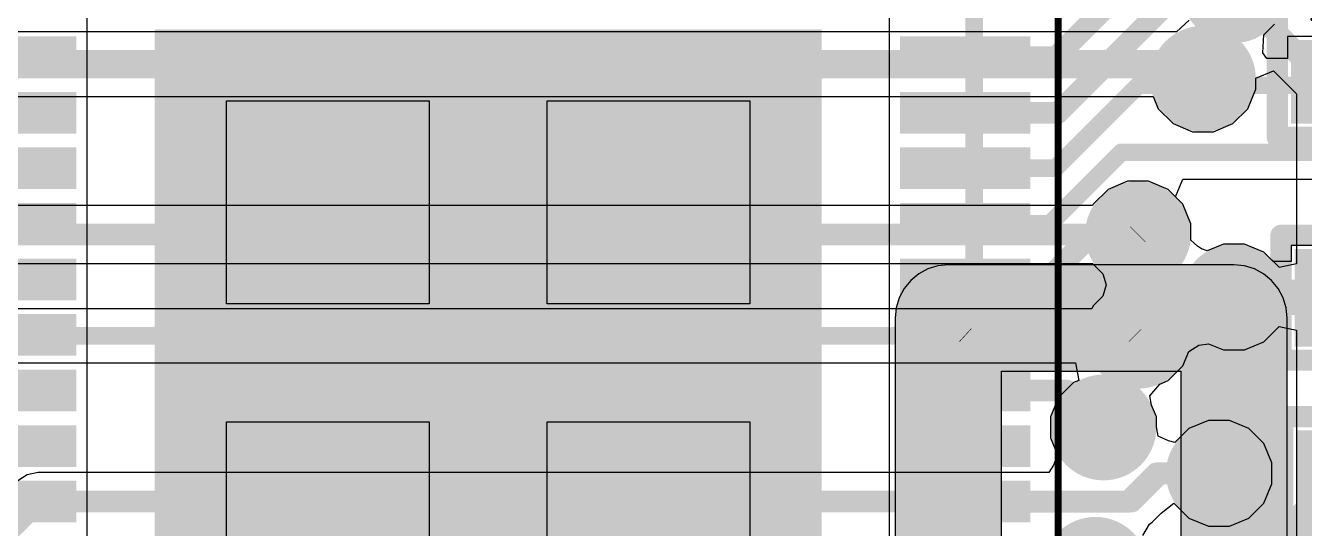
# Model space of a CAD drawing. Header units: inches. Extents: x -0.16 to 1.47, y -0.24 to 2.31.
# Drawn here: x 0.5454 to 0.908, y 1.6234 to 1.7659 of the extents above; entities that cross this region are included whole.
import ezdxf

# ---------------------------------------------------------------- set-up
doc = ezdxf.new("R2010")
doc.units = ezdxf.units.IN
doc.header["$MEASUREMENT"] = 0
for name, color, linetype in [('Bottom Layer', 5, 'Continuous'), ('Bottom Solder', 6, 'Continuous'), ('GND', 76, 'Continuous'), ('Mechanical 13', 56, 'Continuous'), ('Mechanical 15', 56, 'Continuous'), ('POWER', 16, 'Continuous'), ('Top Layer', 1, 'Continuous'), ('Top Overlay', 2, 'Continuous'), ('Top Paste', 8, 'Continuous'), ('Top Solder', 216, 'Continuous'), ('Via Holes', 16, 'Continuous')]:
    doc.layers.add(name, color=color, linetype=linetype)

# ---------------------------------------------------------------- blocks, each defined once
blk = doc.blocks.new('R_0402_L_2')
at = {"layer": 'Top Layer'}
for points in [[(-0.02461, 0.00984), (-0.00886, 0.00984), (-0.00886, -0.00984), (-0.02461, -0.00984)], [(0.00886, 0.00984), (0.02461, 0.00984), (0.02461, -0.00984), (0.00886, -0.00984)]]:
    blk.add_hatch(color=1, dxfattribs=at).paths.add_polyline_path(points)
at = {"layer": 'Top Paste'}
for points in [[(-0.02461, 0.00984), (-0.00886, 0.00984), (-0.00886, -0.00984), (-0.02461, -0.00984)], [(0.00886, 0.00984), (0.02461, 0.00984), (0.02461, -0.00984), (0.00886, -0.00984)]]:
    blk.add_hatch(color=8, dxfattribs=at).paths.add_polyline_path(points)
at = {"layer": 'Top Solder'}
for points in [[(-0.02861, 0.01384), (-0.00486, 0.01384), (-0.00486, -0.01384), (-0.02861, -0.01384)], [(0.00486, 0.01384), (0.02861, 0.01384), (0.02861, -0.01384), (0.00486, -0.01384)]]:
    blk.add_hatch(color=216, dxfattribs=at).paths.add_polyline_path(points)
at = {"layer": 'Mechanical 15'}
for points in [[(-0.00098, -0.00787, 0.001, 0.001, 0), (-0.00098, 0.00788, 0.001, 0.001, 0)], [(0.00689, 0, 0.001, 0.001, 0), (-0.00886, 0, 0.001, 0.001, 0)]]:
    blk.add_lwpolyline(points, format="xyseb", dxfattribs=at)
for points in [[(-0.00123, 0.00788, 0.0005, 0.0005, 1), (-0.00073, 0.00788, 0.0005, 0.0005, 1)], [(0.00402, 0, 0.001, 0.001, 1), (-0.00598, 0, 0.001, 0.001, 1)], [(-0.00911, 0, 0.0005, 0.0005, 1), (-0.0086, 0, 0.0005, 0.0005, 1)], [(-0.00623, 0, 0.0005, 0.0005, 1), (-0.00573, 0, 0.0005, 0.0005, 1)], [(0.00377, 0, 0.0005, 0.0005, 1), (0.00427, 0, 0.0005, 0.0005, 1)], [(0.00664, 0, 0.0005, 0.0005, 1), (0.00714, 0, 0.0005, 0.0005, 1)], [(-0.00123, -0.00787, 0.0005, 0.0005, 1), (-0.00073, -0.00787, 0.0005, 0.0005, 1)]]:
    blk.add_lwpolyline(points, format="xyseb", close=True, dxfattribs=at)
at = {"layer": 'Top Overlay'}
for points in [[(0.03248, 0.01772, 0.006, 0.006, 0), (-0.03248, 0.01772, 0.006, 0.006, 0)], [(-0.03248, -0.01772, 0.006, 0.006, 0), (-0.03248, 0.01772, 0.006, 0.006, 0)], [(0.03248, -0.01772, 0.006, 0.006, 0), (0.03248, 0.01772, 0.006, 0.006, 0)], [(0.03248, -0.01772, 0.006, 0.006, 0), (-0.03248, -0.01772, 0.006, 0.006, 0)]]:
    blk.add_lwpolyline(points, format="xyseb", dxfattribs=at)
for points in [[(-0.03398, 0.01772, 0.003, 0.003, 1), (-0.03098, 0.01772, 0.003, 0.003, 1)], [(-0.03398, 0.01772, 0.003, 0.003, 1), (-0.03098, 0.01772, 0.003, 0.003, 1)], [(0.03098, 0.01772, 0.003, 0.003, 1), (0.03398, 0.01772, 0.003, 0.003, 1)], [(0.03098, 0.01772, 0.003, 0.003, 1), (0.03398, 0.01772, 0.003, 0.003, 1)], [(-0.03398, -0.01772, 0.003, 0.003, 1), (-0.03098, -0.01772, 0.003, 0.003, 1)], [(-0.03398, -0.01772, 0.003, 0.003, 1), (-0.03098, -0.01772, 0.003, 0.003, 1)], [(0.03098, -0.01772, 0.003, 0.003, 1), (0.03398, -0.01772, 0.003, 0.003, 1)], [(0.03098, -0.01772, 0.003, 0.003, 1), (0.03398, -0.01772, 0.003, 0.003, 1)]]:
    blk.add_lwpolyline(points, format="xyseb", close=True, dxfattribs=at)
blk = doc.blocks.new('QFN40P700X700X90_57N_12')
at = {"layer": 'Top Layer'}
for points in [[(-0.09055, 0.09055), (0.09055, 0.09055), (0.09055, -0.09055), (-0.09055, -0.09055)], [(-0.15177, 0.04331), (-0.1187, 0.04331), (-0.1187, 0.03543), (-0.15177, 0.03543)], [(0.1187, 0.04331), (0.15177, 0.04331), (0.15177, 0.03543), (0.1187, 0.03543)], [(-0.15177, 0.02756), (-0.1187, 0.02756), (-0.1187, 0.01969), (-0.15177, 0.01969)], [(0.1187, 0.02756), (0.15177, 0.02756), (0.15177, 0.01969), (0.1187, 0.01969)], [(-0.15177, 0.01181), (-0.1187, 0.01181), (-0.1187, 0.00394), (-0.15177, 0.00394)], [(0.1187, 0.01181), (0.15177, 0.01181), (0.15177, 0.00394), (0.1187, 0.00394)], [(-0.15177, -0.00394), (-0.1187, -0.00394), (-0.1187, -0.01181), (-0.15177, -0.01181)], [(0.1187, -0.00394), (0.15177, -0.00394), (0.15177, -0.01181), (0.1187, -0.01181)], [(-0.15177, -0.01969), (-0.1187, -0.01969), (-0.1187, -0.02756), (-0.15177, -0.02756)], [(0.1187, -0.01969), (0.15177, -0.01969), (0.15177, -0.02756), (0.1187, -0.02756)], [(-0.15177, -0.03543), (-0.1187, -0.03543), (-0.1187, -0.04331), (-0.15177, -0.04331)], [(0.1187, -0.03543), (0.15177, -0.03543), (0.15177, -0.04331), (0.1187, -0.04331)], [(-0.15177, -0.05118), (-0.1187, -0.05118), (-0.1187, -0.05906), (-0.15177, -0.05906)], [(0.1187, -0.05118), (0.15177, -0.05118), (0.15177, -0.05906), (0.1187, -0.05906)], [(-0.15177, -0.06693), (-0.1187, -0.06693), (-0.1187, -0.0748), (-0.15177, -0.0748)], [(0.1187, -0.06693), (0.15177, -0.06693), (0.15177, -0.0748), (0.1187, -0.0748)], [(-0.15177, -0.08268), (-0.1187, -0.08268), (-0.1187, -0.09055), (-0.15177, -0.09055)], [(0.1187, -0.08268), (0.15177, -0.08268), (0.15177, -0.09055), (0.1187, -0.09055)]]:
    blk.add_hatch(color=1, dxfattribs=at).paths.add_polyline_path(points)
at = {"layer": 'Top Paste'}
for points in [[(-0.15177, 0.04331), (-0.1187, 0.04331), (-0.1187, 0.03543), (-0.15177, 0.03543)], [(0.1187, 0.04331), (0.15177, 0.04331), (0.15177, 0.03543), (0.1187, 0.03543)], [(-0.15177, 0.02756), (-0.1187, 0.02756), (-0.1187, 0.01969), (-0.15177, 0.01969)], [(0.1187, 0.02756), (0.15177, 0.02756), (0.15177, 0.01969), (0.1187, 0.01969)], [(-0.15177, 0.01181), (-0.1187, 0.01181), (-0.1187, 0.00394), (-0.15177, 0.00394)], [(0.1187, 0.01181), (0.15177, 0.01181), (0.15177, 0.00394), (0.1187, 0.00394)], [(-0.15177, -0.00394), (-0.1187, -0.00394), (-0.1187, -0.01181), (-0.15177, -0.01181)], [(0.1187, -0.00394), (0.15177, -0.00394), (0.15177, -0.01181), (0.1187, -0.01181)], [(-0.15177, -0.01969), (-0.1187, -0.01969), (-0.1187, -0.02756), (-0.15177, -0.02756)], [(0.1187, -0.01969), (0.15177, -0.01969), (0.15177, -0.02756), (0.1187, -0.02756)], [(-0.15177, -0.03543), (-0.1187, -0.03543), (-0.1187, -0.04331), (-0.15177, -0.04331)], [(0.1187, -0.03543), (0.15177, -0.03543), (0.15177, -0.04331), (0.1187, -0.04331)], [(-0.15177, -0.05118), (-0.1187, -0.05118), (-0.1187, -0.05906), (-0.15177, -0.05906)], [(0.1187, -0.05118), (0.15177, -0.05118), (0.15177, -0.05906), (0.1187, -0.05906)], [(-0.15177, -0.06693), (-0.1187, -0.06693), (-0.1187, -0.0748), (-0.15177, -0.0748)], [(0.1187, -0.06693), (0.15177, -0.06693), (0.15177, -0.0748), (0.1187, -0.0748)], [(-0.15177, -0.08268), (-0.1187, -0.08268), (-0.1187, -0.09055), (-0.15177, -0.09055)], [(0.1187, -0.08268), (0.15177, -0.08268), (0.15177, -0.09055), (0.1187, -0.09055)]]:
    blk.add_hatch(color=8, dxfattribs=at).paths.add_polyline_path(points)
at = {"layer": 'Top Solder'}
for points in [[(-0.09455, 0.09455), (0.09455, 0.09455), (0.09455, -0.09455), (-0.09455, -0.09455)], [(-0.15374, 0.04528), (-0.11673, 0.04528), (-0.11673, 0.03346), (-0.15374, 0.03346)], [(0.11673, 0.04528), (0.15374, 0.04528), (0.15374, 0.03346), (0.11673, 0.03346)], [(-0.15374, 0.02953), (-0.11673, 0.02953), (-0.11673, 0.01772), (-0.15374, 0.01772)], [(0.11673, 0.02953), (0.15374, 0.02953), (0.15374, 0.01772), (0.11673, 0.01772)], [(-0.15374, 0.01378), (-0.11673, 0.01378), (-0.11673, 0.00197), (-0.15374, 0.00197)], [(0.11673, 0.01378), (0.15374, 0.01378), (0.15374, 0.00197), (0.11673, 0.00197)], [(-0.15374, -0.00197), (-0.11673, -0.00197), (-0.11673, -0.01378), (-0.15374, -0.01378)], [(0.11673, -0.00197), (0.15374, -0.00197), (0.15374, -0.01378), (0.11673, -0.01378)], [(-0.15374, -0.01772), (-0.11673, -0.01772), (-0.11673, -0.02953), (-0.15374, -0.02953)], [(0.11673, -0.01772), (0.15374, -0.01772), (0.15374, -0.02953), (0.11673, -0.02953)], [(-0.15374, -0.03346), (-0.11673, -0.03346), (-0.11673, -0.04528), (-0.15374, -0.04528)], [(0.11673, -0.03346), (0.15374, -0.03346), (0.15374, -0.04528), (0.11673, -0.04528)], [(-0.15374, -0.04921), (-0.11673, -0.04921), (-0.11673, -0.06102), (-0.15374, -0.06102)], [(0.11673, -0.04921), (0.15374, -0.04921), (0.15374, -0.06102), (0.11673, -0.06102)], [(-0.15374, -0.06496), (-0.11673, -0.06496), (-0.11673, -0.07677), (-0.15374, -0.07677)], [(0.11673, -0.06496), (0.15374, -0.06496), (0.15374, -0.07677), (0.11673, -0.07677)], [(-0.15374, -0.08071), (-0.11673, -0.08071), (-0.11673, -0.09252), (-0.15374, -0.09252)], [(0.11673, -0.08071), (0.15374, -0.08071), (0.15374, -0.09252), (0.11673, -0.09252)]]:
    blk.add_hatch(color=216, dxfattribs=at).paths.add_polyline_path(points)
at = {"layer": 'Mechanical 13'}
blk.add_lwpolyline([(-0.1378, 0.1378, 0.005, 0.005, 0), (-0.1378, -0.1378, 0.005, 0.005, 0)], format="xyseb", dxfattribs=at)
at = {"layer": 'Mechanical 15'}
blk.add_lwpolyline([(-0.16161, 0.16161, 0.00197, 0.00197, 0), (-0.16161, -0.16161, 0.00197, 0.00197, 0)], format="xyseb", dxfattribs=at)
at = {"layer": 'Top Paste'}
for p, q in [((-0.07421, 0.01673), (-0.07421, 0.07421)), ((-0.01673, 0.07421), (-0.01673, 0.01673)), ((0.01673, 0.01673), (0.01673, 0.07421)), ((0.07421, 0.07421), (0.07421, 0.01673)), ((-0.01673, 0.01673), (-0.07421, 0.01673)), ((0.07421, 0.01673), (0.01673, 0.01673)), ((-0.07421, -0.07421), (-0.07421, -0.01673)), ((-0.07421, -0.01673), (-0.01673, -0.01673)), ((-0.01673, -0.01673), (-0.01673, -0.07421)), ((0.01673, -0.07421), (0.01673, -0.01673)), ((0.01673, -0.01673), (0.07421, -0.01673)), ((0.07421, -0.01673), (0.07421, -0.07421)), ((-0.01673, -0.07421), (-0.07421, -0.07421)), ((0.07421, -0.07421), (0.01673, -0.07421))]:
    blk.add_line(p, q, dxfattribs=at)
blk = doc.blocks.new('C_0402_L_49')
at = {"layer": 'Top Layer'}
for points in [[(-0.02559, 0.00984), (-0.00984, 0.00984), (-0.00984, -0.00984), (-0.02559, -0.00984)], [(0.00984, 0.00984), (0.02559, 0.00984), (0.02559, -0.00985), (0.00984, -0.00985)]]:
    blk.add_hatch(color=1, dxfattribs=at).paths.add_polyline_path(points)
at = {"layer": 'Top Paste'}
for points in [[(-0.02559, 0.00984), (-0.00984, 0.00984), (-0.00984, -0.00984), (-0.02559, -0.00984)], [(0.00984, 0.00984), (0.02559, 0.00984), (0.02559, -0.00985), (0.00984, -0.00985)]]:
    blk.add_hatch(color=8, dxfattribs=at).paths.add_polyline_path(points)
at = {"layer": 'Top Solder'}
for points in [[(-0.02959, 0.01384), (-0.00584, 0.01384), (-0.00584, -0.01384), (-0.02959, -0.01384)], [(0.00584, 0.01384), (0.02959, 0.01384), (0.02959, -0.01385), (0.00584, -0.01385)]]:
    blk.add_hatch(color=216, dxfattribs=at).paths.add_polyline_path(points)
at = {"layer": 'Mechanical 15'}
for points in [[(0, -0.00787, 0.001, 0.001, 0), (0, 0.00787, 0.001, 0.001, 0)], [(-0.00787, 0, 0.001, 0.001, 0), (0.00787, 0, 0.001, 0.001, 0)]]:
    blk.add_lwpolyline(points, format="xyseb", dxfattribs=at)
for points in [[(-0.00025, 0.00787, 0.0005, 0.0005, 1), (0.00025, 0.00787, 0.0005, 0.0005, 1)], [(0.005, 0, 0.001, 0.001, 1), (-0.005, 0, 0.001, 0.001, 1)], [(-0.00812, 0, 0.0005, 0.0005, 1), (-0.00762, 0, 0.0005, 0.0005, 1)], [(-0.00525, 0, 0.0005, 0.0005, 1), (-0.00475, 0, 0.0005, 0.0005, 1)], [(0.00475, 0, 0.0005, 0.0005, 1), (0.00525, 0, 0.0005, 0.0005, 1)], [(0.00762, 0, 0.0005, 0.0005, 1), (0.00812, 0, 0.0005, 0.0005, 1)], [(-0.00025, -0.00787, 0.0005, 0.0005, 1), (0.00025, -0.00787, 0.0005, 0.0005, 1)]]:
    blk.add_lwpolyline(points, format="xyseb", close=True, dxfattribs=at)
at = {"layer": 'Top Overlay'}
for points in [[(-0.03346, 0.01771, 0.006, 0.006, 0), (-0.01, 0.01771, 0.006, 0.006, 0)], [(-0.03346, -0.01771, 0.006, 0.006, 0), (-0.03346, 0.01771, 0.006, 0.006, 0)], [(0.01, 0.01771, 0.006, 0.006, 0), (0.03346, 0.01771, 0.006, 0.006, 0)], [(0.03346, -0.01772, 0.006, 0.006, 0), (0.03346, 0.01771, 0.006, 0.006, 0)], [(0, -0.006, 0.006, 0.006, 0), (0, 0.006, 0.006, 0.006, 0)], [(-0.03346, -0.01771, 0.006, 0.006, 0), (-0.01, -0.01771, 0.006, 0.006, 0)], [(-0.03346, -0.01771, 0.006, 0.006, 0), (-0.03345, -0.01772, 0.006, 0.006, 0)], [(0.01, -0.01771, 0.006, 0.006, 0), (0.03346, -0.01771, 0.006, 0.006, 0)]]:
    blk.add_lwpolyline(points, format="xyseb", dxfattribs=at)
for points in [[(-0.03496, 0.01771, 0.003, 0.003, 1), (-0.03196, 0.01771, 0.003, 0.003, 1)], [(-0.03496, 0.01771, 0.003, 0.003, 1), (-0.03196, 0.01771, 0.003, 0.003, 1)], [(-0.0115, 0.01771, 0.003, 0.003, 1), (-0.0085, 0.01771, 0.003, 0.003, 1)], [(0.0085, 0.01771, 0.003, 0.003, 1), (0.0115, 0.01771, 0.003, 0.003, 1)], [(0.03196, 0.01771, 0.003, 0.003, 1), (0.03496, 0.01771, 0.003, 0.003, 1)], [(0.03196, 0.01771, 0.003, 0.003, 1), (0.03496, 0.01771, 0.003, 0.003, 1)], [(-0.0015, 0.006, 0.003, 0.003, 1), (0.0015, 0.006, 0.003, 0.003, 1)], [(-0.0015, -0.006, 0.003, 0.003, 1), (0.0015, -0.006, 0.003, 0.003, 1)], [(-0.03496, -0.01771, 0.003, 0.003, 1), (-0.03196, -0.01771, 0.003, 0.003, 1)], [(-0.03496, -0.01771, 0.003, 0.003, 1), (-0.03196, -0.01771, 0.003, 0.003, 1)], [(-0.03496, -0.01771, 0.003, 0.003, 1), (-0.03196, -0.01771, 0.003, 0.003, 1)], [(-0.03495, -0.01772, 0.003, 0.003, 1), (-0.03195, -0.01772, 0.003, 0.003, 1)], [(-0.0115, -0.01771, 0.003, 0.003, 1), (-0.0085, -0.01771, 0.003, 0.003, 1)], [(0.0085, -0.01771, 0.003, 0.003, 1), (0.0115, -0.01771, 0.003, 0.003, 1)], [(0.03196, -0.01771, 0.003, 0.003, 1), (0.03496, -0.01771, 0.003, 0.003, 1)], [(0.03196, -0.01772, 0.003, 0.003, 1), (0.03496, -0.01772, 0.003, 0.003, 1)]]:
    blk.add_lwpolyline(points, format="xyseb", close=True, dxfattribs=at)
blk = doc.blocks.new('C_0402_L_50')
at = {"layer": 'Top Layer'}
for points in [[(-0.02559, 0.00984), (-0.00984, 0.00984), (-0.00984, -0.00984), (-0.02559, -0.00984)], [(0.00984, 0.00984), (0.02559, 0.00984), (0.02559, -0.00985), (0.00984, -0.00985)]]:
    blk.add_hatch(color=1, dxfattribs=at).paths.add_polyline_path(points)
at = {"layer": 'Top Paste'}
for points in [[(-0.02559, 0.00984), (-0.00984, 0.00984), (-0.00984, -0.00984), (-0.02559, -0.00984)], [(0.00984, 0.00984), (0.02559, 0.00984), (0.02559, -0.00985), (0.00984, -0.00985)]]:
    blk.add_hatch(color=8, dxfattribs=at).paths.add_polyline_path(points)
at = {"layer": 'Top Solder'}
for points in [[(-0.02959, 0.01384), (-0.00584, 0.01384), (-0.00584, -0.01384), (-0.02959, -0.01384)], [(0.00584, 0.01384), (0.02959, 0.01384), (0.02959, -0.01385), (0.00584, -0.01385)]]:
    blk.add_hatch(color=216, dxfattribs=at).paths.add_polyline_path(points)
at = {"layer": 'Mechanical 15'}
for points in [[(0, -0.00787, 0.001, 0.001, 0), (0, 0.00787, 0.001, 0.001, 0)], [(-0.00787, 0, 0.001, 0.001, 0), (0.00787, 0, 0.001, 0.001, 0)]]:
    blk.add_lwpolyline(points, format="xyseb", dxfattribs=at)
for points in [[(-0.00025, 0.00787, 0.0005, 0.0005, 1), (0.00025, 0.00787, 0.0005, 0.0005, 1)], [(0.005, 0, 0.001, 0.001, 1), (-0.005, 0, 0.001, 0.001, 1)], [(-0.00812, 0, 0.0005, 0.0005, 1), (-0.00762, 0, 0.0005, 0.0005, 1)], [(-0.00525, 0, 0.0005, 0.0005, 1), (-0.00475, 0, 0.0005, 0.0005, 1)], [(0.00475, 0, 0.0005, 0.0005, 1), (0.00525, 0, 0.0005, 0.0005, 1)], [(0.00762, 0, 0.0005, 0.0005, 1), (0.00812, 0, 0.0005, 0.0005, 1)], [(-0.00025, -0.00787, 0.0005, 0.0005, 1), (0.00025, -0.00787, 0.0005, 0.0005, 1)]]:
    blk.add_lwpolyline(points, format="xyseb", close=True, dxfattribs=at)
at = {"layer": 'Top Overlay'}
for points in [[(-0.03346, 0.01771, 0.006, 0.006, 0), (-0.01, 0.01771, 0.006, 0.006, 0)], [(-0.03346, -0.01771, 0.006, 0.006, 0), (-0.03346, 0.01771, 0.006, 0.006, 0)], [(0.01, 0.01771, 0.006, 0.006, 0), (0.03346, 0.01771, 0.006, 0.006, 0)], [(0.03346, -0.01772, 0.006, 0.006, 0), (0.03346, 0.01771, 0.006, 0.006, 0)], [(0, -0.006, 0.006, 0.006, 0), (0, 0.006, 0.006, 0.006, 0)], [(-0.03346, -0.01771, 0.006, 0.006, 0), (-0.01, -0.01771, 0.006, 0.006, 0)], [(-0.03346, -0.01771, 0.006, 0.006, 0), (-0.03345, -0.01772, 0.006, 0.006, 0)], [(0.01, -0.01771, 0.006, 0.006, 0), (0.03346, -0.01771, 0.006, 0.006, 0)]]:
    blk.add_lwpolyline(points, format="xyseb", dxfattribs=at)
for points in [[(-0.03496, 0.01771, 0.003, 0.003, 1), (-0.03196, 0.01771, 0.003, 0.003, 1)], [(-0.03496, 0.01771, 0.003, 0.003, 1), (-0.03196, 0.01771, 0.003, 0.003, 1)], [(-0.0115, 0.01771, 0.003, 0.003, 1), (-0.0085, 0.01771, 0.003, 0.003, 1)], [(0.0085, 0.01771, 0.003, 0.003, 1), (0.0115, 0.01771, 0.003, 0.003, 1)], [(0.03196, 0.01771, 0.003, 0.003, 1), (0.03496, 0.01771, 0.003, 0.003, 1)], [(0.03196, 0.01771, 0.003, 0.003, 1), (0.03496, 0.01771, 0.003, 0.003, 1)], [(-0.0015, 0.006, 0.003, 0.003, 1), (0.0015, 0.006, 0.003, 0.003, 1)], [(-0.0015, -0.006, 0.003, 0.003, 1), (0.0015, -0.006, 0.003, 0.003, 1)], [(-0.03496, -0.01771, 0.003, 0.003, 1), (-0.03196, -0.01771, 0.003, 0.003, 1)], [(-0.03496, -0.01771, 0.003, 0.003, 1), (-0.03196, -0.01771, 0.003, 0.003, 1)], [(-0.03496, -0.01771, 0.003, 0.003, 1), (-0.03196, -0.01771, 0.003, 0.003, 1)], [(-0.03495, -0.01772, 0.003, 0.003, 1), (-0.03195, -0.01772, 0.003, 0.003, 1)], [(-0.0115, -0.01771, 0.003, 0.003, 1), (-0.0085, -0.01771, 0.003, 0.003, 1)], [(0.0085, -0.01771, 0.003, 0.003, 1), (0.0115, -0.01771, 0.003, 0.003, 1)], [(0.03196, -0.01771, 0.003, 0.003, 1), (0.03496, -0.01771, 0.003, 0.003, 1)], [(0.03196, -0.01772, 0.003, 0.003, 1), (0.03496, -0.01772, 0.003, 0.003, 1)]]:
    blk.add_lwpolyline(points, format="xyseb", close=True, dxfattribs=at)

msp = doc.modelspace()

# ---------------------------------------------------------------- hatches: boundary and pattern name
at = {"layer": 'Bottom Layer'}
h = msp.add_hatch(color=5, dxfattribs=at)
edge = h.paths.add_edge_path()
edge.add_arc((0.8792, 1.75086), 0.01, 0, 360)
h = msp.add_hatch(color=5, dxfattribs=at)
edge = h.paths.add_edge_path()
edge.add_arc((0.604, 1.736), 0.01, 0, 360)
h = msp.add_hatch(color=5, dxfattribs=at)
edge = h.paths.add_edge_path()
edge.add_arc((0.676, 1.736), 0.01, 0, 360)
h = msp.add_hatch(color=5, dxfattribs=at)
edge = h.paths.add_edge_path()
edge.add_arc((0.747, 1.736), 0.01, 0, 360)
h = msp.add_hatch(color=5, dxfattribs=at)
edge = h.paths.add_edge_path()
edge.add_arc((0.86079, 1.70678), 0.01, 0, 360)
h = msp.add_hatch(color=5, dxfattribs=at)
edge = h.paths.add_edge_path()
edge.add_arc((0.888, 1.689), 0.01, 0, 360)
h = msp.add_hatch(color=5, dxfattribs=at)
edge = h.paths.add_edge_path()
edge.add_arc((0.86079, 1.678), 0.01, 0, 360)
h = msp.add_hatch(color=5, dxfattribs=at)
edge = h.paths.add_edge_path()
edge.add_arc((0.604, 1.659), 0.01, 0, 360)
h = msp.add_hatch(color=5, dxfattribs=at)
edge = h.paths.add_edge_path()
edge.add_arc((0.676, 1.659), 0.01, 0, 360)
h = msp.add_hatch(color=5, dxfattribs=at)
edge = h.paths.add_edge_path()
edge.add_arc((0.747, 1.659), 0.01, 0, 360)
h = msp.add_hatch(color=5, dxfattribs=at)
edge = h.paths.add_edge_path()
edge.add_arc((0.851, 1.652), 0.01, 0, 360)
h = msp.add_hatch(color=5, dxfattribs=at)
edge = h.paths.add_edge_path()
edge.add_arc((0.88371, 1.639), 0.01, 0, 360)
at = {"layer": 'Bottom Solder'}
h = msp.add_hatch(color=6, dxfattribs=at)
edge = h.paths.add_edge_path()
edge.add_arc((0.888, 1.776), 0.014, 0, 360)
h = msp.add_hatch(color=6, dxfattribs=at)
edge = h.paths.add_edge_path()
edge.add_arc((0.8792, 1.75086), 0.014, 0, 360)
h = msp.add_hatch(color=6, dxfattribs=at)
edge = h.paths.add_edge_path()
edge.add_arc((0.604, 1.736), 0.014, 0, 360)
h = msp.add_hatch(color=6, dxfattribs=at)
edge = h.paths.add_edge_path()
edge.add_arc((0.676, 1.736), 0.014, 0, 360)
h = msp.add_hatch(color=6, dxfattribs=at)
edge = h.paths.add_edge_path()
edge.add_arc((0.747, 1.736), 0.014, 0, 360)
h = msp.add_hatch(color=6, dxfattribs=at)
edge = h.paths.add_edge_path()
edge.add_arc((0.86079, 1.70678), 0.014, 0, 360)
h = msp.add_hatch(color=6, dxfattribs=at)
edge = h.paths.add_edge_path()
edge.add_arc((0.888, 1.689), 0.014, 0, 360)
h = msp.add_hatch(color=6, dxfattribs=at)
edge = h.paths.add_edge_path()
edge.add_arc((0.86079, 1.678), 0.014, 0, 360)
h = msp.add_hatch(color=6, dxfattribs=at)
edge = h.paths.add_edge_path()
edge.add_arc((0.604, 1.659), 0.014, 0, 360)
h = msp.add_hatch(color=6, dxfattribs=at)
edge = h.paths.add_edge_path()
edge.add_arc((0.676, 1.659), 0.014, 0, 360)
h = msp.add_hatch(color=6, dxfattribs=at)
edge = h.paths.add_edge_path()
edge.add_arc((0.747, 1.659), 0.014, 0, 360)
h = msp.add_hatch(color=6, dxfattribs=at)
edge = h.paths.add_edge_path()
edge.add_arc((0.851, 1.652), 0.014, 0, 360)
h = msp.add_hatch(color=6, dxfattribs=at)
edge = h.paths.add_edge_path()
edge.add_arc((0.88371, 1.639), 0.014, 0, 360)
h = msp.add_hatch(color=6, dxfattribs=at)
edge = h.paths.add_edge_path()
edge.add_arc((0.84871, 1.61164), 0.014, 0, 360)
at = {"layer": 'GND'}
h = msp.add_hatch(color=76, dxfattribs=at)
edge = h.paths.add_edge_path()
edge.add_arc((0.888, 1.776), 0.015, 0, 360)
h = msp.add_hatch(color=76, dxfattribs=at)
edge = h.paths.add_edge_path()
edge.add_arc((0.8792, 1.75086), 0.015, 0, 360)
h = msp.add_hatch(color=76, dxfattribs=at)
edge = h.paths.add_edge_path()
edge.add_arc((0.86079, 1.70678), 0.015, 0, 360)
h = msp.add_hatch(color=76, dxfattribs=at)
edge = h.paths.add_edge_path()
edge.add_arc((0.888, 1.689), 0.015, 0, 360)
h = msp.add_hatch(color=76, dxfattribs=at)
edge = h.paths.add_edge_path()
edge.add_arc((0.86079, 1.678), 0.015, 0, 360)
h = msp.add_hatch(color=76, dxfattribs=at)
edge = h.paths.add_edge_path()
edge.add_arc((0.851, 1.652), 0.015, 0, 360)
h = msp.add_hatch(color=76, dxfattribs=at)
edge = h.paths.add_edge_path()
edge.add_arc((0.88371, 1.639), 0.015, 0, 360)
h = msp.add_hatch(color=76, dxfattribs=at)
edge = h.paths.add_edge_path()
edge.add_arc((0.84871, 1.61164), 0.015, 0, 360)
at = {"layer": 'POWER'}
h = msp.add_hatch(color=16, dxfattribs=at)
edge = h.paths.add_edge_path()
edge.add_arc((0.888, 1.776), 0.015, 0, 360)
h = msp.add_hatch(color=16, dxfattribs=at)
edge = h.paths.add_edge_path()
edge.add_arc((0.8792, 1.75086), 0.015, 0, 360)
h = msp.add_hatch(color=16, dxfattribs=at)
edge = h.paths.add_edge_path()
edge.add_arc((0.604, 1.736), 0.015, 0, 360)
h = msp.add_hatch(color=16, dxfattribs=at)
edge = h.paths.add_edge_path()
edge.add_arc((0.676, 1.736), 0.015, 0, 360)
h = msp.add_hatch(color=16, dxfattribs=at)
edge = h.paths.add_edge_path()
edge.add_arc((0.747, 1.736), 0.015, 0, 360)
h = msp.add_hatch(color=16, dxfattribs=at)
edge = h.paths.add_edge_path()
edge.add_arc((0.86079, 1.70678), 0.015, 0, 360)
h = msp.add_hatch(color=16, dxfattribs=at)
edge = h.paths.add_edge_path()
edge.add_arc((0.888, 1.689), 0.015, 0, 360)
h = msp.add_hatch(color=16, dxfattribs=at)
edge = h.paths.add_edge_path()
edge.add_arc((0.86079, 1.678), 0.015, 0, 360)
h = msp.add_hatch(color=16, dxfattribs=at)
edge = h.paths.add_edge_path()
edge.add_arc((0.604, 1.659), 0.015, 0, 360)
h = msp.add_hatch(color=16, dxfattribs=at)
edge = h.paths.add_edge_path()
edge.add_arc((0.676, 1.659), 0.015, 0, 360)
h = msp.add_hatch(color=16, dxfattribs=at)
edge = h.paths.add_edge_path()
edge.add_arc((0.747, 1.659), 0.015, 0, 360)
h = msp.add_hatch(color=16, dxfattribs=at)
edge = h.paths.add_edge_path()
edge.add_arc((0.88371, 1.639), 0.015, 0, 360)
h = msp.add_hatch(color=16, dxfattribs=at)
edge = h.paths.add_edge_path()
edge.add_arc((0.84871, 1.61164), 0.015, 0, 360)
at = {"layer": 'Top Layer'}
h = msp.add_hatch(color=1, dxfattribs=at)
edge = h.paths.add_edge_path()
edge.add_arc((0.8792, 1.75086), 0.01, 0, 360)
h = msp.add_hatch(color=1, dxfattribs=at)
edge = h.paths.add_edge_path()
edge.add_arc((0.604, 1.736), 0.01, 0, 360)
h = msp.add_hatch(color=1, dxfattribs=at)
edge = h.paths.add_edge_path()
edge.add_arc((0.676, 1.736), 0.01, 0, 360)
h = msp.add_hatch(color=1, dxfattribs=at)
edge = h.paths.add_edge_path()
edge.add_arc((0.747, 1.736), 0.01, 0, 360)
h = msp.add_hatch(color=1, dxfattribs=at)
edge = h.paths.add_edge_path()
edge.add_arc((0.86079, 1.70678), 0.01, 0, 360)
h = msp.add_hatch(color=1, dxfattribs=at)
edge = h.paths.add_edge_path()
edge.add_arc((0.888, 1.689), 0.01, 0, 360)
h = msp.add_hatch(color=1, dxfattribs=at)
edge = h.paths.add_edge_path()
edge.add_arc((0.86079, 1.678), 0.01, 0, 360)
h = msp.add_hatch(color=1, dxfattribs=at)
edge = h.paths.add_edge_path()
edge.add_arc((0.604, 1.659), 0.01, 0, 360)
h = msp.add_hatch(color=1, dxfattribs=at)
edge = h.paths.add_edge_path()
edge.add_arc((0.676, 1.659), 0.01, 0, 360)
h = msp.add_hatch(color=1, dxfattribs=at)
edge = h.paths.add_edge_path()
edge.add_arc((0.747, 1.659), 0.01, 0, 360)
h = msp.add_hatch(color=1, dxfattribs=at)
edge = h.paths.add_edge_path()
edge.add_arc((0.851, 1.652), 0.01, 0, 360)
h = msp.add_hatch(color=1, dxfattribs=at)
edge = h.paths.add_edge_path()
edge.add_arc((0.88371, 1.639), 0.01, 0, 360)
at = {"layer": 'Top Solder'}
h = msp.add_hatch(color=216, dxfattribs=at)
edge = h.paths.add_edge_path()
edge.add_arc((0.888, 1.776), 0.014, 0, 360)
h = msp.add_hatch(color=216, dxfattribs=at)
edge = h.paths.add_edge_path()
edge.add_arc((0.8792, 1.75086), 0.014, 0, 360)
h = msp.add_hatch(color=216, dxfattribs=at)
edge = h.paths.add_edge_path()
edge.add_arc((0.604, 1.736), 0.014, 0, 360)
h = msp.add_hatch(color=216, dxfattribs=at)
edge = h.paths.add_edge_path()
edge.add_arc((0.676, 1.736), 0.014, 0, 360)
h = msp.add_hatch(color=216, dxfattribs=at)
edge = h.paths.add_edge_path()
edge.add_arc((0.747, 1.736), 0.014, 0, 360)
h = msp.add_hatch(color=216, dxfattribs=at)
edge = h.paths.add_edge_path()
edge.add_arc((0.86079, 1.70678), 0.014, 0, 360)
h = msp.add_hatch(color=216, dxfattribs=at)
edge = h.paths.add_edge_path()
edge.add_arc((0.888, 1.689), 0.014, 0, 360)
h = msp.add_hatch(color=216, dxfattribs=at)
edge = h.paths.add_edge_path()
edge.add_arc((0.86079, 1.678), 0.014, 0, 360)
h = msp.add_hatch(color=216, dxfattribs=at)
edge = h.paths.add_edge_path()
edge.add_arc((0.604, 1.659), 0.014, 0, 360)
h = msp.add_hatch(color=216, dxfattribs=at)
edge = h.paths.add_edge_path()
edge.add_arc((0.676, 1.659), 0.014, 0, 360)
h = msp.add_hatch(color=216, dxfattribs=at)
edge = h.paths.add_edge_path()
edge.add_arc((0.747, 1.659), 0.014, 0, 360)
h = msp.add_hatch(color=216, dxfattribs=at)
edge = h.paths.add_edge_path()
edge.add_arc((0.851, 1.652), 0.014, 0, 360)
h = msp.add_hatch(color=216, dxfattribs=at)
edge = h.paths.add_edge_path()
edge.add_arc((0.88371, 1.639), 0.014, 0, 360)
h = msp.add_hatch(color=216, dxfattribs=at)
edge = h.paths.add_edge_path()
edge.add_arc((0.84871, 1.61164), 0.014, 0, 360)
at = {"layer": 'Via Holes'}
h = msp.add_hatch(color=7, dxfattribs=at)
edge = h.paths.add_edge_path()
edge.add_arc((0.8792, 1.75086), 0.005, 0, 360)
h = msp.add_hatch(color=7, dxfattribs=at)
edge = h.paths.add_edge_path()
edge.add_arc((0.604, 1.736), 0.005, 0, 360)
h = msp.add_hatch(color=7, dxfattribs=at)
edge = h.paths.add_edge_path()
edge.add_arc((0.676, 1.736), 0.005, 0, 360)
h = msp.add_hatch(color=7, dxfattribs=at)
edge = h.paths.add_edge_path()
edge.add_arc((0.747, 1.736), 0.005, 0, 360)
h = msp.add_hatch(color=7, dxfattribs=at)
edge = h.paths.add_edge_path()
edge.add_arc((0.86079, 1.70678), 0.005, 0, 360)
h = msp.add_hatch(color=7, dxfattribs=at)
edge = h.paths.add_edge_path()
edge.add_arc((0.888, 1.689), 0.005, 0, 360)
h = msp.add_hatch(color=7, dxfattribs=at)
edge = h.paths.add_edge_path()
edge.add_arc((0.86079, 1.678), 0.005, 0, 360)
h = msp.add_hatch(color=7, dxfattribs=at)
edge = h.paths.add_edge_path()
edge.add_arc((0.604, 1.659), 0.005, 0, 360)
h = msp.add_hatch(color=7, dxfattribs=at)
edge = h.paths.add_edge_path()
edge.add_arc((0.676, 1.659), 0.005, 0, 360)
h = msp.add_hatch(color=7, dxfattribs=at)
edge = h.paths.add_edge_path()
edge.add_arc((0.747, 1.659), 0.005, 0, 360)
h = msp.add_hatch(color=7, dxfattribs=at)
edge = h.paths.add_edge_path()
edge.add_arc((0.851, 1.652), 0.005, 0, 360)
h = msp.add_hatch(color=7, dxfattribs=at)
edge = h.paths.add_edge_path()
edge.add_arc((0.88371, 1.639), 0.005, 0, 360)

# ---------------------------------------------------------------- linework, layer by layer
at = {"layer": 'Bottom Layer'}
for p, q in [((0.87528, 1.7675), (0.87166, 1.76418)), ((0.87166, 1.76418), (0.37, 1.76418)), ((0.8942, 1.75107), (0.8992, 1.75315)), ((0.8992, 1.75315), (0.90576, 1.74659)), ((0.89192, 1.74236), (0.8942, 1.74787)), ((0.8942, 1.74787), (0.8942, 1.75107)), ((0.3738, 1.74582), (0.86505, 1.74582)), ((0.86505, 1.74582), (0.86649, 1.74236)), ((0.90576, 1.74659), (0.90576, 1.69838)), ((0.86649, 1.74236), (0.87071, 1.73814)), ((0.8877, 1.73814), (0.89192, 1.74236)), ((0.87071, 1.73814), (0.87622, 1.73586)), ((0.88219, 1.73586), (0.8877, 1.73814)), ((0.87622, 1.73586), (0.88219, 1.73586)), ((0.85229, 1.7195), (0.84807, 1.71528)), ((0.85781, 1.72178), (0.85229, 1.7195)), ((0.86377, 1.72178), (0.85781, 1.72178)), ((0.86929, 1.7195), (0.86377, 1.72178)), ((0.87351, 1.71528), (0.86929, 1.7195)), ((0.84793, 1.71494), (0.36574, 1.71494)), ((0.84807, 1.71528), (0.84793, 1.71494)), ((0.87579, 1.70976), (0.87351, 1.71528)), ((0.87579, 1.70507), (0.87579, 1.70976)), ((0.87766, 1.70338), (0.87579, 1.70507)), ((0.87878, 1.70269), (0.87766, 1.70338)), ((0.88041, 1.70209), (0.87878, 1.70269)), ((0.88502, 1.704), (0.88041, 1.70209)), ((0.89098, 1.704), (0.88502, 1.704)), ((0.8965, 1.70172), (0.89098, 1.704)), ((0.90072, 1.6975), (0.8965, 1.70172)), ((0.36915, 1.69846), (0.848, 1.69846)), ((0.848, 1.69846), (0.84807, 1.69828)), ((0.84807, 1.69828), (0.85083, 1.69552)), ((0.90076, 1.69739), (0.90072, 1.6975)), ((0.90576, 1.69838), (0.90076, 1.69739)), ((0.85083, 1.69552), (0.85178, 1.69239)), ((0.85178, 1.69239), (0.85083, 1.68926)), ((0.84807, 1.6865), (0.84772, 1.68565)), ((0.85083, 1.68926), (0.84807, 1.6865)), ((0.84772, 1.68565), (0.36287, 1.68565)), ((0.8965, 1.67628), (0.90072, 1.6805)), ((0.90072, 1.6805), (0.90076, 1.68061)), ((0.90076, 1.68061), (0.90576, 1.67962)), ((0.90576, 1.67962), (0.90576, 1.59962)), ((0.87518, 1.67354), (0.87802, 1.67534)), ((0.87802, 1.67534), (0.88079, 1.67575)), ((0.88079, 1.67575), (0.88502, 1.674)), ((0.89098, 1.674), (0.8965, 1.67628)), ((0.87351, 1.6695), (0.87518, 1.67354)), ((0.88502, 1.674), (0.89098, 1.674)), ((0.35517, 1.67035), (0.84305, 1.67035)), ((0.84305, 1.67035), (0.84404, 1.66535)), ((0.86929, 1.66528), (0.87351, 1.6695)), ((0.8425, 1.66472), (0.83828, 1.6605)), ((0.84404, 1.66535), (0.8425, 1.66472)), ((0.86413, 1.66099), (0.86696, 1.66432)), ((0.86696, 1.66432), (0.86929, 1.66528)), ((0.86461, 1.65835), (0.86413, 1.66099)), ((0.83828, 1.6605), (0.836, 1.65498)), ((0.866, 1.65498), (0.86461, 1.65835)), ((0.836, 1.65498), (0.836, 1.64902)), ((0.866, 1.65214), (0.866, 1.65498)), ((0.88073, 1.654), (0.87521, 1.65172)), ((0.88669, 1.654), (0.88073, 1.654)), ((0.89221, 1.65172), (0.88669, 1.654)), ((0.86653, 1.64956), (0.866, 1.65214)), ((0.87521, 1.65172), (0.87119, 1.6477)), ((0.89643, 1.6475), (0.89221, 1.65172)), ((0.836, 1.64902), (0.83798, 1.64424)), ((0.86946, 1.64821), (0.86653, 1.64956)), ((0.87119, 1.6477), (0.86946, 1.64821)), ((0.89871, 1.64198), (0.89643, 1.6475)), ((0.83798, 1.64424), (0.83681, 1.64127)), ((0.549, 1.63924), (0.54585, 1.63861)), ((0.83548, 1.63924), (0.549, 1.63924)), ((0.549, 1.63924), (0.549, 1.63924)), ((0.83681, 1.64127), (0.83548, 1.63924)), ((0.89871, 1.63602), (0.89871, 1.64198)), ((0.54585, 1.63861), (0.54317, 1.63683)), ((0.89643, 1.6305), (0.89871, 1.63602)), ((0.86731, 1.62766), (0.87099, 1.6305)), ((0.87099, 1.6305), (0.87521, 1.62628)), ((0.89221, 1.62628), (0.89643, 1.6305)), ((0.86214, 1.62137), (0.864, 1.62463)), ((0.864, 1.62463), (0.86483, 1.62517)), ((0.86483, 1.62517), (0.86731, 1.62766)), ((0.87521, 1.62628), (0.88073, 1.624)), ((0.88669, 1.624), (0.89221, 1.62628)), ((0.88073, 1.624), (0.88669, 1.624))]:
    msp.add_line(p, q, dxfattribs=at)
for points in [[(0.888, 1.776, 0.00616, 0.00616, 0), (0.914, 1.75, 0.00616, 0.00616, 0)], [(0.37, 1.755, 0.008, 0.008, 0), (0.87181, 1.755, 0.008, 0.008, 0)], [(0.87181, 1.755, 0.008, 0.008, 0), (0.87596, 1.75086, 0.008, 0.008, 0)], [(0.87596, 1.75086, 0.008, 0.008, 0), (0.8792, 1.75086, 0.008, 0.008, 0)], [(0.36574, 1.7067, 0.00616, 0.00616, 0), (0.86071, 1.7067, 0.00616, 0.00616, 0)], [(0.86071, 1.7067, 0.00616, 0.00616, 0), (0.86079, 1.70678, 0.00616, 0.00616, 0)], [(0.352, 1.678, 0.005, 0.005, 0), (0.86079, 1.678, 0.005, 0.005, 0)], [(0.859, 1.631, 0.00616, 0.00616, 0), (0.867, 1.639, 0.00616, 0.00616, 0)], [(0.867, 1.639, 0.00616, 0.00616, 0), (0.88371, 1.639, 0.00616, 0.00616, 0)], [(0.51304, 1.59504, 0.00616, 0.00616, 0), (0.549, 1.631, 0.00616, 0.00616, 0)], [(0.549, 1.631, 0.00616, 0.00616, 0), (0.859, 1.631, 0.00616, 0.00616, 0)]]:
    msp.add_lwpolyline(points, format="xyseb", dxfattribs=at)
for points in [[(0.86981, 1.755, 0.004, 0.004, 1), (0.87381, 1.755, 0.004, 0.004, 1)], [(0.86981, 1.755, 0.004, 0.004, 1), (0.87381, 1.755, 0.004, 0.004, 1)], [(0.87396, 1.75086, 0.004, 0.004, 1), (0.87796, 1.75086, 0.004, 0.004, 1)], [(0.87396, 1.75086, 0.004, 0.004, 1), (0.87796, 1.75086, 0.004, 0.004, 1)], [(0.8772, 1.75086, 0.004, 0.004, 1), (0.8812, 1.75086, 0.004, 0.004, 1)], [(0.85917, 1.7067, 0.00308, 0.00308, 1), (0.86225, 1.7067, 0.00308, 0.00308, 1)], [(0.85917, 1.7067, 0.00308, 0.00308, 1), (0.86225, 1.7067, 0.00308, 0.00308, 1)], [(0.85925, 1.70678, 0.00308, 0.00308, 1), (0.86233, 1.70678, 0.00308, 0.00308, 1)], [(0.85954, 1.678, 0.0025, 0.0025, 1), (0.86204, 1.678, 0.0025, 0.0025, 1)], [(0.86546, 1.639, 0.00308, 0.00308, 1), (0.86854, 1.639, 0.00308, 0.00308, 1)], [(0.86546, 1.639, 0.00308, 0.00308, 1), (0.86854, 1.639, 0.00308, 0.00308, 1)], [(0.88217, 1.639, 0.00308, 0.00308, 1), (0.88525, 1.639, 0.00308, 0.00308, 1)], [(0.54746, 1.631, 0.00308, 0.00308, 1), (0.55054, 1.631, 0.00308, 0.00308, 1)], [(0.54746, 1.631, 0.00308, 0.00308, 1), (0.55054, 1.631, 0.00308, 0.00308, 1)], [(0.85746, 1.631, 0.00308, 0.00308, 1), (0.86054, 1.631, 0.00308, 0.00308, 1)], [(0.85746, 1.631, 0.00308, 0.00308, 1), (0.86054, 1.631, 0.00308, 0.00308, 1)]]:
    msp.add_lwpolyline(points, format="xyseb", close=True, dxfattribs=at)
at = {"layer": 'POWER'}
for p, q in [((0.80123, 1.69693), (0.79863, 1.69553)), ((0.80406, 1.69778), (0.80123, 1.69693)), ((0.807, 1.69807), (0.80406, 1.69778)), ((0.888, 1.69807), (0.807, 1.69807)), ((0.89094, 1.69778), (0.888, 1.69807)), ((0.89377, 1.69693), (0.89094, 1.69778)), ((0.89637, 1.69553), (0.89377, 1.69693)), ((0.79634, 1.69366), (0.79447, 1.69137)), ((0.79863, 1.69553), (0.79634, 1.69366)), ((0.89866, 1.69366), (0.89637, 1.69553)), ((0.90053, 1.69137), (0.89866, 1.69366)), ((0.79447, 1.69137), (0.79307, 1.68877)), ((0.90193, 1.68877), (0.90053, 1.69137)), ((0.79222, 1.68594), (0.79193, 1.683)), ((0.79307, 1.68877), (0.79222, 1.68594)), ((0.90278, 1.68594), (0.90193, 1.68877)), ((0.90307, 1.683), (0.90278, 1.68594)), ((0.79193, 1.683), (0.79193, 1.491)), ((0.90307, 1.491), (0.90307, 1.683)), ((0.82207, 1.491), (0.82207, 1.66793)), ((0.82207, 1.66793), (0.87293, 1.66793)), ((0.87293, 1.66793), (0.87293, 1.491))]:
    msp.add_line(p, q, dxfattribs=at)
for points in [[(0.807, 1.491, 0.03, 0.03, 0), (0.807, 1.683, 0.03, 0.03, 0)], [(0.807, 1.683, 0.03, 0.03, 0), (0.888, 1.683, 0.03, 0.03, 0)], [(0.888, 1.491, 0.03, 0.03, 0), (0.888, 1.683, 0.03, 0.03, 0)]]:
    msp.add_lwpolyline(points, format="xyseb", dxfattribs=at)
for points in [[(0.7995, 1.683, 0.015, 0.015, 1), (0.8145, 1.683, 0.015, 0.015, 1)], [(0.7995, 1.683, 0.015, 0.015, 1), (0.8145, 1.683, 0.015, 0.015, 1)], [(0.8805, 1.683, 0.015, 0.015, 1), (0.8955, 1.683, 0.015, 0.015, 1)], [(0.8805, 1.683, 0.015, 0.015, 1), (0.8955, 1.683, 0.015, 0.015, 1)]]:
    msp.add_lwpolyline(points, format="xyseb", close=True, dxfattribs=at)
at = {"layer": 'Top Layer'}
for p, q in [((0.56284, 1.73229), (0.56284, 1.78005)), ((0.79024, 1.77722), (0.79024, 1.74803)), ((0.8965, 1.76328), (0.89951, 1.7663)), ((0.89619, 1.75824), (0.8965, 1.76328)), ((0.93284, 1.76287), (0.90316, 1.76287)), ((0.90316, 1.76287), (0.90316, 1.75665)), ((0.89733, 1.75665), (0.89619, 1.75824)), ((0.90316, 1.75665), (0.89733, 1.75665)), ((0.79024, 1.74803), (0.79024, 1.70079)), ((0.56284, 1.68504), (0.56284, 1.73229)), ((0.87143, 1.71735), (0.8735, 1.72235)), ((0.8735, 1.72235), (0.94716, 1.72235)), ((0.87351, 1.71528), (0.87143, 1.71735)), ((0.87579, 1.70976), (0.87351, 1.71528)), ((0.87579, 1.70507), (0.87579, 1.70976)), ((0.87766, 1.70338), (0.87579, 1.70507)), ((0.79024, 1.70079), (0.79024, 1.65355)), ((0.87878, 1.70269), (0.87766, 1.70338)), ((0.88041, 1.70209), (0.87878, 1.70269)), ((0.88502, 1.704), (0.88041, 1.70209)), ((0.89098, 1.704), (0.88502, 1.704)), ((0.8965, 1.70172), (0.89098, 1.704)), ((0.89913, 1.69909), (0.8965, 1.70172)), ((0.92995, 1.70362), (0.9042, 1.70362)), ((0.9042, 1.70362), (0.9042, 1.69909)), ((0.9042, 1.69909), (0.89913, 1.69909)), ((0.56284, 1.6378), (0.56284, 1.68504)), ((0.79024, 1.65355), (0.79024, 1.6063)), ((0.56284, 1.59055), (0.56284, 1.6378))]:
    msp.add_line(p, q, dxfattribs=at)
for points in [[(0.83756, 1.75697, 0.00616, 0.00616, 0), (0.86335, 1.78277, 0.00616, 0.00616, 0)], [(0.83816, 1.74122, 0.00616, 0.00616, 0), (0.87293, 1.776, 0.00616, 0.00616, 0)], [(0.81178, 1.75697, 0.00616, 0.00616, 0), (0.83756, 1.75697, 0.00616, 0.00616, 0)], [(0.83737, 1.72547, 0.005, 0.005, 0), (0.8609, 1.749, 0.005, 0.005, 0)], [(0.8609, 1.749, 0.005, 0.005, 0), (0.92552, 1.749, 0.005, 0.005, 0)], [(0.81178, 1.74122, 0.00616, 0.00616, 0), (0.83816, 1.74122, 0.00616, 0.00616, 0)], [(0.83576, 1.70973, 0.005, 0.005, 0), (0.85604, 1.73, 0.005, 0.005, 0)], [(0.85604, 1.73, 0.005, 0.005, 0), (0.995, 1.73, 0.005, 0.005, 0)], [(0.81178, 1.72547, 0.005, 0.005, 0), (0.83737, 1.72547, 0.005, 0.005, 0)], [(0.81178, 1.70973, 0.005, 0.005, 0), (0.83576, 1.70973, 0.005, 0.005, 0)], [(0.83498, 1.69398, 0.00616, 0.00616, 0), (0.84684, 1.70584, 0.00616, 0.00616, 0)], [(0.84684, 1.70584, 0.00616, 0.00616, 0), (0.85985, 1.70584, 0.00616, 0.00616, 0)], [(0.85985, 1.70584, 0.00616, 0.00616, 0), (0.86079, 1.70678, 0.00616, 0.00616, 0)], [(0.81178, 1.69398, 0.00616, 0.00616, 0), (0.83498, 1.69398, 0.00616, 0.00616, 0)], [(0.888, 1.689, 0.01, 0.01, 0), (0.88811, 1.68889, 0.01, 0.01, 0)], [(0.88811, 1.68889, 0.01, 0.01, 0), (0.91696, 1.68889, 0.01, 0.01, 0)], [(0.81178, 1.67823, 0.005, 0.005, 0), (0.8119, 1.67812, 0.005, 0.005, 0)], [(0.8119, 1.67812, 0.005, 0.005, 0), (0.85988, 1.67812, 0.005, 0.005, 0)], [(0.85988, 1.67812, 0.005, 0.005, 0), (0.86, 1.678, 0.005, 0.005, 0)], [(0.81178, 1.66248, 0.00616, 0.00616, 0), (0.84052, 1.66248, 0.00616, 0.00616, 0)], [(0.84052, 1.66248, 0.00616, 0.00616, 0), (0.851, 1.652, 0.00616, 0.00616, 0)], [(0.85788, 1.63088, 0.00616, 0.00616, 0), (0.866, 1.639, 0.00616, 0.00616, 0)], [(0.866, 1.639, 0.00616, 0.00616, 0), (0.88371, 1.639, 0.00616, 0.00616, 0)], [(0.89382, 1.61164, 0.01, 0.01, 0), (0.91755, 1.63537, 0.01, 0.01, 0)], [(0.81178, 1.63099, 0.00616, 0.00616, 0), (0.81188, 1.63088, 0.00616, 0.00616, 0)], [(0.81188, 1.63088, 0.00616, 0.00616, 0), (0.85788, 1.63088, 0.00616, 0.00616, 0)]]:
    msp.add_lwpolyline(points, format="xyseb", dxfattribs=at)
for points in [[(0.81024, 1.75697, 0.00308, 0.00308, 1), (0.81332, 1.75697, 0.00308, 0.00308, 1)], [(0.83602, 1.75697, 0.00308, 0.00308, 1), (0.8391, 1.75697, 0.00308, 0.00308, 1)], [(0.83602, 1.75697, 0.00308, 0.00308, 1), (0.8391, 1.75697, 0.00308, 0.00308, 1)], [(0.85965, 1.749, 0.0025, 0.0025, 1), (0.86215, 1.749, 0.0025, 0.0025, 1)], [(0.85965, 1.749, 0.0025, 0.0025, 1), (0.86215, 1.749, 0.0025, 0.0025, 1)], [(0.81024, 1.74122, 0.00308, 0.00308, 1), (0.81332, 1.74122, 0.00308, 0.00308, 1)], [(0.83662, 1.74122, 0.00308, 0.00308, 1), (0.8397, 1.74122, 0.00308, 0.00308, 1)], [(0.83662, 1.74122, 0.00308, 0.00308, 1), (0.8397, 1.74122, 0.00308, 0.00308, 1)], [(0.85479, 1.73, 0.0025, 0.0025, 1), (0.85729, 1.73, 0.0025, 0.0025, 1)], [(0.85479, 1.73, 0.0025, 0.0025, 1), (0.85729, 1.73, 0.0025, 0.0025, 1)], [(0.81053, 1.72547, 0.0025, 0.0025, 1), (0.81303, 1.72547, 0.0025, 0.0025, 1)], [(0.83612, 1.72547, 0.0025, 0.0025, 1), (0.83862, 1.72547, 0.0025, 0.0025, 1)], [(0.83612, 1.72547, 0.0025, 0.0025, 1), (0.83862, 1.72547, 0.0025, 0.0025, 1)], [(0.81053, 1.70973, 0.0025, 0.0025, 1), (0.81303, 1.70973, 0.0025, 0.0025, 1)], [(0.83451, 1.70973, 0.0025, 0.0025, 1), (0.83701, 1.70973, 0.0025, 0.0025, 1)], [(0.83451, 1.70973, 0.0025, 0.0025, 1), (0.83701, 1.70973, 0.0025, 0.0025, 1)], [(0.8453, 1.70584, 0.00308, 0.00308, 1), (0.84838, 1.70584, 0.00308, 0.00308, 1)], [(0.8453, 1.70584, 0.00308, 0.00308, 1), (0.84838, 1.70584, 0.00308, 0.00308, 1)], [(0.85831, 1.70584, 0.00308, 0.00308, 1), (0.86139, 1.70584, 0.00308, 0.00308, 1)], [(0.85831, 1.70584, 0.00308, 0.00308, 1), (0.86139, 1.70584, 0.00308, 0.00308, 1)], [(0.85925, 1.70678, 0.00308, 0.00308, 1), (0.86233, 1.70678, 0.00308, 0.00308, 1)], [(0.81024, 1.69398, 0.00308, 0.00308, 1), (0.81332, 1.69398, 0.00308, 0.00308, 1)], [(0.83344, 1.69398, 0.00308, 0.00308, 1), (0.83652, 1.69398, 0.00308, 0.00308, 1)], [(0.83344, 1.69398, 0.00308, 0.00308, 1), (0.83652, 1.69398, 0.00308, 0.00308, 1)], [(0.8855, 1.689, 0.005, 0.005, 1), (0.8905, 1.689, 0.005, 0.005, 1)], [(0.88561, 1.68889, 0.005, 0.005, 1), (0.89061, 1.68889, 0.005, 0.005, 1)], [(0.88561, 1.68889, 0.005, 0.005, 1), (0.89061, 1.68889, 0.005, 0.005, 1)], [(0.81053, 1.67823, 0.0025, 0.0025, 1), (0.81303, 1.67823, 0.0025, 0.0025, 1)], [(0.81065, 1.67812, 0.0025, 0.0025, 1), (0.81315, 1.67812, 0.0025, 0.0025, 1)], [(0.81065, 1.67812, 0.0025, 0.0025, 1), (0.81315, 1.67812, 0.0025, 0.0025, 1)], [(0.85863, 1.67812, 0.0025, 0.0025, 1), (0.86113, 1.67812, 0.0025, 0.0025, 1)], [(0.85863, 1.67812, 0.0025, 0.0025, 1), (0.86113, 1.67812, 0.0025, 0.0025, 1)], [(0.85875, 1.678, 0.0025, 0.0025, 1), (0.86125, 1.678, 0.0025, 0.0025, 1)], [(0.81024, 1.66248, 0.00308, 0.00308, 1), (0.81332, 1.66248, 0.00308, 0.00308, 1)], [(0.83898, 1.66248, 0.00308, 0.00308, 1), (0.84206, 1.66248, 0.00308, 0.00308, 1)], [(0.83898, 1.66248, 0.00308, 0.00308, 1), (0.84206, 1.66248, 0.00308, 0.00308, 1)], [(0.84946, 1.652, 0.00308, 0.00308, 1), (0.85254, 1.652, 0.00308, 0.00308, 1)], [(0.86446, 1.639, 0.00308, 0.00308, 1), (0.86754, 1.639, 0.00308, 0.00308, 1)], [(0.86446, 1.639, 0.00308, 0.00308, 1), (0.86754, 1.639, 0.00308, 0.00308, 1)], [(0.88217, 1.639, 0.00308, 0.00308, 1), (0.88525, 1.639, 0.00308, 0.00308, 1)], [(0.81024, 1.63099, 0.00308, 0.00308, 1), (0.81332, 1.63099, 0.00308, 0.00308, 1)], [(0.81034, 1.63088, 0.00308, 0.00308, 1), (0.81342, 1.63088, 0.00308, 0.00308, 1)], [(0.81034, 1.63088, 0.00308, 0.00308, 1), (0.81342, 1.63088, 0.00308, 0.00308, 1)], [(0.85634, 1.63088, 0.00308, 0.00308, 1), (0.85942, 1.63088, 0.00308, 0.00308, 1)], [(0.85634, 1.63088, 0.00308, 0.00308, 1), (0.85942, 1.63088, 0.00308, 0.00308, 1)]]:
    msp.add_lwpolyline(points, format="xyseb", close=True, dxfattribs=at)

# ---------------------------------------------------------------- block references
for name, p, rotation in [('QFN40P700X700X90_57N_12', (0.67654, 1.67036), 180), ('R_0402_L_2', (0.918, 1.76673), 270)]:
    msp.add_blockref(name, p, dxfattribs=dict(rotation=rotation))
for name, p in [('C_0402_L_49', (0.93479, 1.68878)), ('C_0402_L_50', (0.93527, 1.63734))]:
    msp.add_blockref(name, p)

doc.saveas('drawing.dxf')
